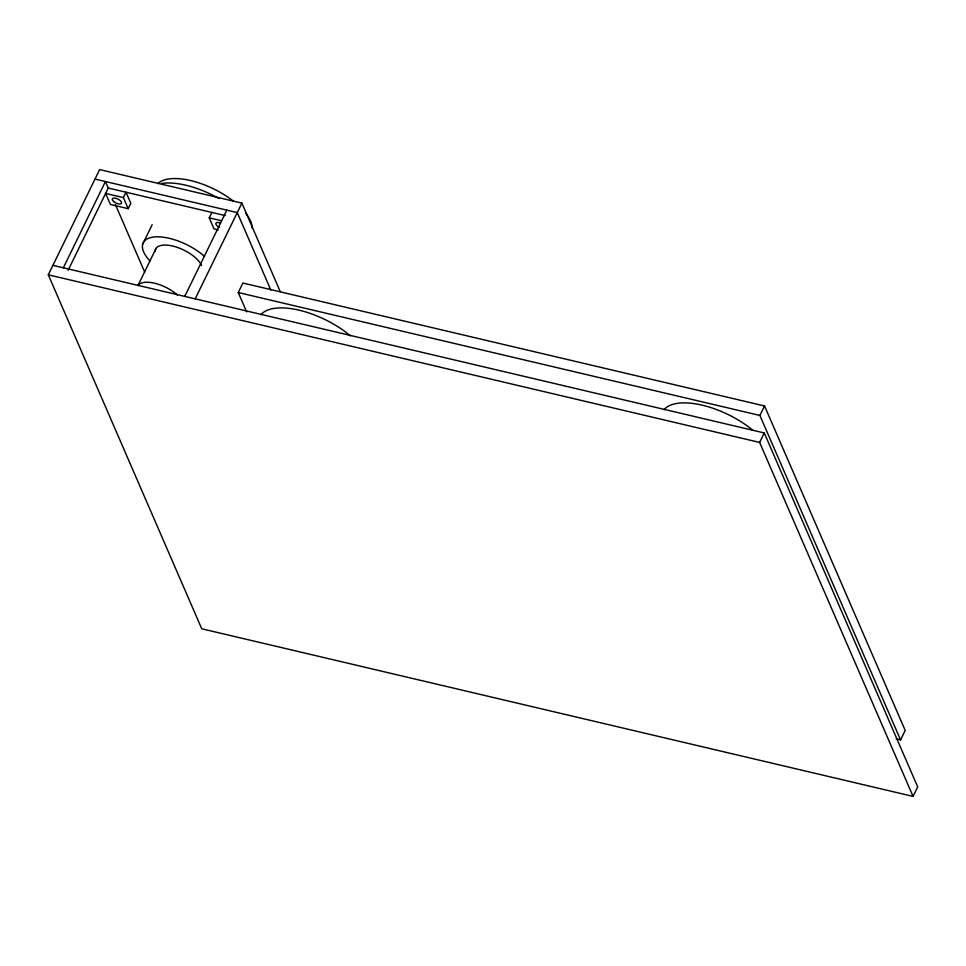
<?xml version="1.0" encoding="UTF-8"?>
<svg xmlns="http://www.w3.org/2000/svg" width="966" height="966" viewBox="0 0 966 966"><rect width="100%" height="100%" fill="white"/><g stroke="black" fill="none" stroke-linecap="round" stroke-linejoin="round"><path stroke-width="1.45" d="M52.925 265.336L764.263 432.961L917.7 786.916L913.075 796.407L201.737 628.781L48.3 274.815L99.619 169.593L241.886 203.114L280.249 291.611M63.358 267.787L105.427 181.536L108.24 188.032L68.151 270.239M123.394 197.607L126.027 192.222L130.821 203.283L128.188 208.668L110.402 204.478L105.608 193.417L123.394 197.607L128.188 208.668M142.69 244.144L152.169 224.728M156.033 248.479L137.897 285.658A25.659 11.29 26 0 1 177.358 294.956M218.123 229.86L214.029 228.894L209.236 217.833L211.856 212.448M184.76 296.393L226.829 210.141M195.192 298.856L241.886 203.114M246.644 311.861L238.264 292.529L242.889 283.038L764.541 405.962L905.19 730.429L900.553 739.92L896.158 738.881M900.553 739.92L759.904 415.452L764.541 405.962M913.075 796.407L759.638 442.44L764.263 432.961M94.994 179.084L237.262 212.605L270.83 290.029M108.24 188.032L225.259 215.599M209.236 217.833L221.54 220.731M238.264 292.529L759.904 415.452M48.3 274.815L759.638 442.44M115.425 204.587L144.743 272.243M219.318 227.36A5.072 2.234 26 0 1 215.889 223.412A5.072 2.234 26 0 1 220.514 223.025M161.926 183.419A58.189 25.599 26 0 1 218.908 198.549M157.844 183.637A53.07 23.353 26 0 1 233.651 201.326M245.642 213.063A53.07 23.353 26 0 1 252.174 228.218M149.911 260.88A39.654 17.448 26 0 1 154.801 236.911A39.654 17.448 26 0 1 204.611 256.485M155.236 251.353A25.659 11.29 26 0 1 175.715 246.861A25.659 11.29 26 0 1 201.616 265.578M260.941 314.759A60.109 26.444 26 0 1 350.441 335.854M664.028 409.741A60.109 26.444 26 0 1 752.442 429.93M113.602 201.52A5.072 2.234 26 0 0 121.414 203.367A5.072 2.234 26 0 0 115.691 198.235A5.072 2.234 26 0 0 113.602 201.52"/></g></svg>
